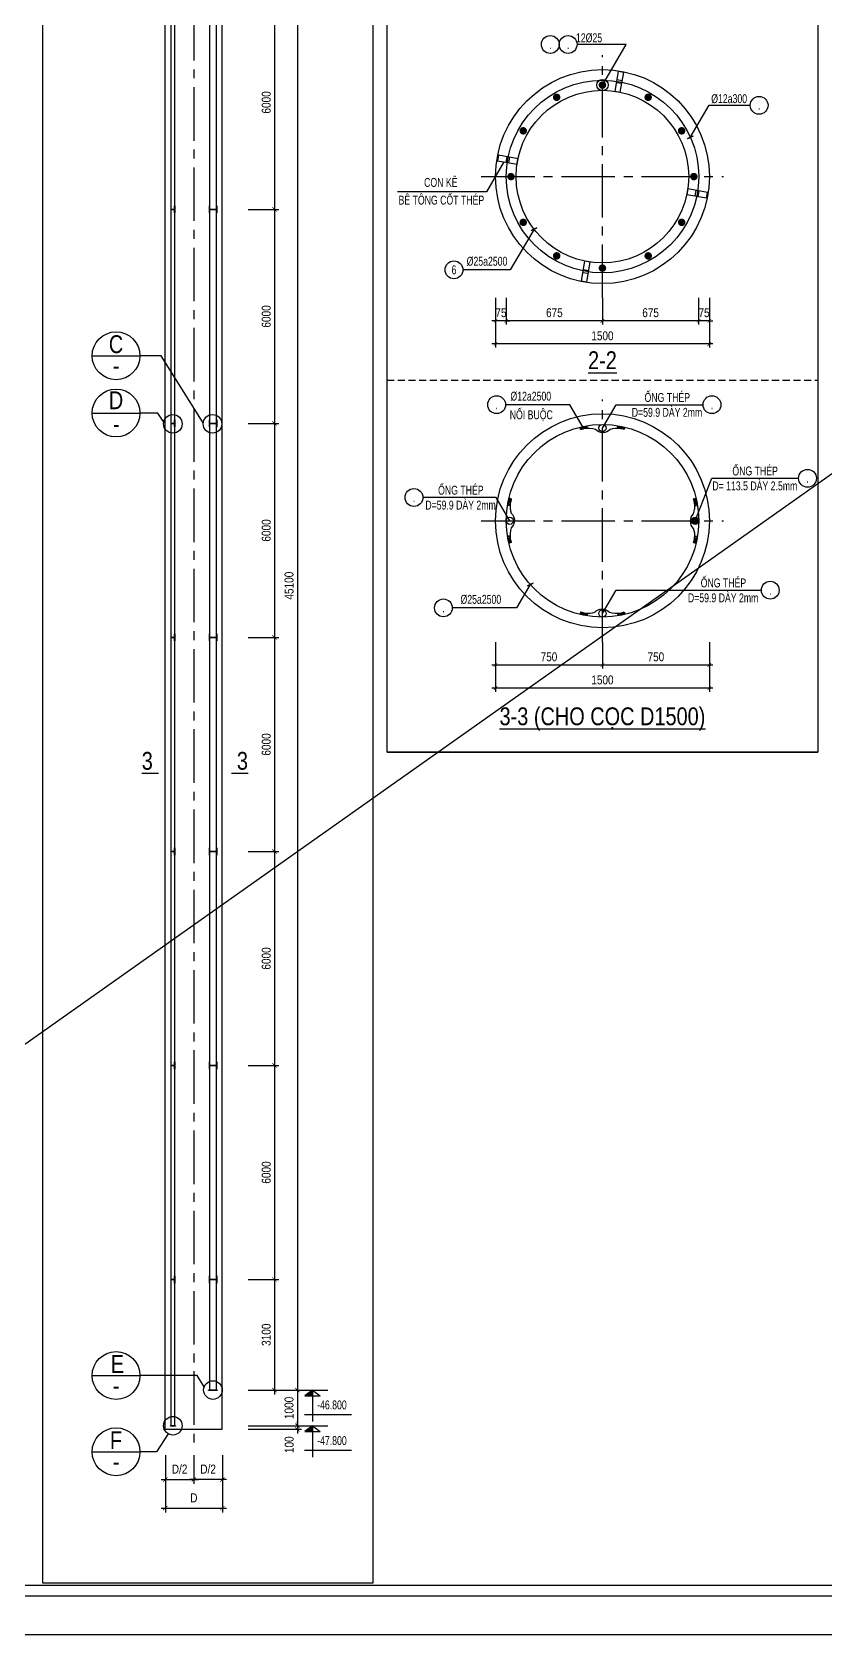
# Model space of a CAD drawing. Extents: x 171424 to 249266, y 74893 to 149166.
# Drawn here: x 222313 to 227875, y 130893 to 142127 of the extents above; entities that cross this region are included whole.
import ezdxf
from ezdxf.enums import TextEntityAlignment as Align

# ---------------------------------------------------------------- set-up
doc = ezdxf.new("R2010")
doc.units = 0
doc.header["$LTSCALE"] = 500
doc.header["$MEASUREMENT"] = 0
doc.header["$PDMODE"] = 3
doc.linetypes.add('CENTER2', pattern=[1.125, 0.75, -0.125, 0.125, -0.125])
doc.linetypes.add('HIDDEN', pattern=[0.375, 0.25, -0.125])
doc.layers.get('0').update_dxf_attribs({"linetype": 'CONTINUOUS'})
doc.layers.get('DEFPOINTS').update_dxf_attribs({"linetype": 'CONTINUOUS'})
for name, color, linetype in [('01.CDC.AXIS', 160, 'CENTER2'), ('02.CDC.DIM', 1, 'CONTINUOUS'), ('03.CDC.BORDER', 3, 'CONTINUOUS'), ('04.CDC.HIDDEN', 8, 'HIDDEN'), ('05.CDC.STEEL', 4, 'CONTINUOUS'), ('06.CDC.TEXT', 2, 'CONTINUOUS'), ('10.CDC.HATCH', 9, 'CONTINUOUS'), ('11.CDC.NOTE', 8, 'CONTINUOUS'), ('CDC-KHUNGTEN', 7, 'CONTINUOUS'), ('CDC.10.HATCH', 9, 'CONTINUOUS')]:
    doc.layers.add(name, color=color, linetype=linetype)
doc.layers.add('KCS_Plotter', color=11, linetype='CONTINUOUS', plot=False)
doc.styles.add('ARIAL', font='arial.ttf', dxfattribs={"width": 0.8})
doc.dimstyles.new('DIM100-25', dxfattribs={"dimtxt": 63, "dimasz": 30, "dimexe": 30, "dimexo": 0, "dimgap": 25, "dimtad": 1, "dimdec": 0, "dimlfac": 4, "dimzin": 0, "dimdsep": 46, "dimtxsty": 'ARIAL', "dimblk": 'ARCHTICK', "dimblk1": 'ARCHTICK', "dimblk2": 'D', "dimcen": 0, "dimdle": 30, "dimclrd": 1, "dimclre": 1, "dimclrt": 2, "dimadec": 0, "dimazin": 0, "dimtfac": 1, "dimtdec": 0, "dimtix": 1, "dimtofl": 0, "dimtmove": 2, "dimatfit": 3, "dimldrblk": 'ARCHTICK', "dimfxl": 1, "dimtolj": 1, "dimtzin": 0, "dimarcsym": 0})
doc.dimstyles.new('DIM100-50', dxfattribs={"dimtxt": 63, "dimasz": 30, "dimexe": 30, "dimexo": 0, "dimgap": 40, "dimtad": 1, "dimdec": 0, "dimlfac": 2, "dimzin": 0, "dimdsep": 46, "dimtxsty": 'ARIAL', "dimblk": 'ARCHTICK', "dimcen": 0, "dimdle": 30, "dimclrd": 1, "dimclre": 1, "dimclrt": 2, "dimadec": 0, "dimazin": 0, "dimtfac": 1, "dimtdec": 0, "dimtix": 1, "dimtofl": 0, "dimtmove": 2, "dimatfit": 3, "dimldrblk": 'ARCHTICK', "dimfxl": 1, "dimtolj": 1, "dimtzin": 0, "dimarcsym": 0})
doc.dimstyles.new('DIM25', dxfattribs={"dimscale": 25, "dimtxt": 2.5, "dimasz": 1, "dimexe": 1, "dimexo": 0, "dimgap": 1, "dimtad": 1, "dimdec": 0, "dimdsep": 46, "dimtxsty": 'ARIAL', "dimblk": 'ARCHTICK', "dimcen": 1, "dimdle": 1, "dimclrd": 1, "dimclre": 1, "dimclrt": 2, "dimadec": 0, "dimazin": 0, "dimtfac": 1, "dimtdec": 0, "dimtix": 1, "dimtmove": 2, "dimatfit": 3, "dimldrblk": 'ARCHTICK', "dimfxl": 1, "dimtolj": 1, "dimtzin": 0, "dimarcsym": 0})

# ---------------------------------------------------------------- blocks, each defined once
blk = doc.blocks.new('_ArchTick')
at = {"color": 0, "linetype": 'ByBlock', "const_width": 0.15}
blk.add_lwpolyline([(-0.5, -0.5), (0.5, 0.5)], dxfattribs=at)
blk = doc.blocks.new('*D147')
at = {"layer": '02.CDC.DIM', "color": 1, "lineweight": -2, "transparency": 16777216}
for p, q in [((225564, 140264), (225564, 139916)), ((227064, 140264), (227064, 139916)), ((227089, 139941), (225539, 139941))]:
    blk.add_line(p, q, dxfattribs=at)
at = {"layer": 'DEFPOINTS', "color": 0, "transparency": 16777216}
for p in [(225564, 140264), (227064, 140264), (225564, 139941)]:
    blk.add_point(p, dxfattribs=at)
at = {"layer": '02.CDC.DIM', "color": 1, "lineweight": -2, "transparency": 16777216, "xscale": 25, "yscale": 25, "zscale": 25, "rotation": 180}
blk.add_blockref('_ArchTick', (225564, 139941), dxfattribs=at)
at = {"layer": '02.CDC.DIM', "color": 1, "lineweight": -2, "transparency": 16777216, "xscale": 25, "yscale": 25, "zscale": 25}
blk.add_blockref('_ArchTick', (227064, 139941), dxfattribs=at)
at = {"layer": '02.CDC.DIM', "color": 2, "transparency": 16777216, "insert": (226314, 139998), "char_height": 62.5, "attachment_point": 5, "style": 'ARIAL'}
blk.add_mtext('\\A1;1500', dxfattribs=at)
blk = doc.blocks.new('*D148')
at = {"layer": '02.CDC.DIM', "color": 1, "lineweight": -2, "transparency": 16777216}
for p, q in [((226314, 140264), (226314, 140078)), ((226989, 140264), (226989, 140078)), ((227014, 140103), (226289, 140103))]:
    blk.add_line(p, q, dxfattribs=at)
at = {"layer": 'DEFPOINTS', "color": 0, "transparency": 16777216}
for p in [(226314, 140264), (226989, 140264), (226314, 140103)]:
    blk.add_point(p, dxfattribs=at)
at = {"layer": '02.CDC.DIM', "color": 1, "lineweight": -2, "transparency": 16777216, "xscale": 25, "yscale": 25, "zscale": 25, "rotation": 180}
blk.add_blockref('_ArchTick', (226314, 140103), dxfattribs=at)
at = {"layer": '02.CDC.DIM', "color": 1, "lineweight": -2, "transparency": 16777216, "xscale": 25, "yscale": 25, "zscale": 25}
blk.add_blockref('_ArchTick', (226989, 140103), dxfattribs=at)
at = {"layer": '02.CDC.DIM', "color": 2, "transparency": 16777216, "insert": (226652, 140160), "char_height": 62.5, "attachment_point": 5, "style": 'ARIAL'}
blk.add_mtext('\\A1;675', dxfattribs=at)
blk = doc.blocks.new('*D149')
at = {"layer": '02.CDC.DIM', "color": 1, "lineweight": -2, "transparency": 16777216}
for p, q in [((225564, 140264), (225564, 140078)), ((225639, 140264), (225639, 140078)), ((225564, 140103), (225539, 140103)), ((225639, 140103), (225564, 140103)), ((225639, 140103), (225664, 140103))]:
    blk.add_line(p, q, dxfattribs=at)
at = {"layer": 'DEFPOINTS', "color": 0, "transparency": 16777216}
for p in [(225564, 140264), (225639, 140264), (225564, 140103)]:
    blk.add_point(p, dxfattribs=at)
at = {"layer": '02.CDC.DIM', "color": 1, "lineweight": -2, "transparency": 16777216, "xscale": 25, "yscale": 25, "zscale": 25}
blk.add_blockref('_ArchTick', (225564, 140103), dxfattribs=at)
at = {"layer": '02.CDC.DIM', "color": 1, "lineweight": -2, "transparency": 16777216, "xscale": 25, "yscale": 25, "zscale": 25, "rotation": 180}
blk.add_blockref('_ArchTick', (225639, 140103), dxfattribs=at)
at = {"layer": '02.CDC.DIM', "color": 2, "transparency": 16777216, "insert": (225602, 140160), "char_height": 62.5, "attachment_point": 5, "style": 'ARIAL'}
blk.add_mtext('\\A1;75', dxfattribs=at)
blk = doc.blocks.new('*D150')
at = {"layer": '02.CDC.DIM', "color": 1, "lineweight": -2, "transparency": 16777216}
for p, q in [((225639, 140264), (225639, 140078)), ((226314, 140248), (226314, 140078)), ((226339, 140103), (225614, 140103))]:
    blk.add_line(p, q, dxfattribs=at)
at = {"layer": 'DEFPOINTS', "color": 0, "transparency": 16777216}
for p in [(225639, 140264), (226314, 140248), (225639, 140103)]:
    blk.add_point(p, dxfattribs=at)
at = {"layer": '02.CDC.DIM', "color": 1, "lineweight": -2, "transparency": 16777216, "xscale": 25, "yscale": 25, "zscale": 25, "rotation": 180}
blk.add_blockref('_ArchTick', (225639, 140103), dxfattribs=at)
at = {"layer": '02.CDC.DIM', "color": 1, "lineweight": -2, "transparency": 16777216, "xscale": 25, "yscale": 25, "zscale": 25}
blk.add_blockref('_ArchTick', (226314, 140103), dxfattribs=at)
at = {"layer": '02.CDC.DIM', "color": 2, "transparency": 16777216, "insert": (225977, 140160), "char_height": 62.5, "attachment_point": 5, "style": 'ARIAL'}
blk.add_mtext('\\A1;675', dxfattribs=at)
blk = doc.blocks.new('*D151')
at = {"layer": '02.CDC.DIM', "color": 1, "lineweight": -2, "transparency": 16777216}
for p, q in [((226989, 140264), (226989, 140078)), ((227064, 140264), (227064, 140078)), ((226989, 140103), (226964, 140103)), ((227064, 140103), (226989, 140103)), ((227064, 140103), (227089, 140103))]:
    blk.add_line(p, q, dxfattribs=at)
at = {"layer": 'DEFPOINTS', "color": 0, "transparency": 16777216}
for p in [(226989, 140264), (227064, 140264), (226989, 140103)]:
    blk.add_point(p, dxfattribs=at)
at = {"layer": '02.CDC.DIM', "color": 1, "lineweight": -2, "transparency": 16777216, "xscale": 25, "yscale": 25, "zscale": 25}
blk.add_blockref('_ArchTick', (226989, 140103), dxfattribs=at)
at = {"layer": '02.CDC.DIM', "color": 1, "lineweight": -2, "transparency": 16777216, "xscale": 25, "yscale": 25, "zscale": 25, "rotation": 180}
blk.add_blockref('_ArchTick', (227064, 140103), dxfattribs=at)
at = {"layer": '02.CDC.DIM', "color": 2, "transparency": 16777216, "insert": (227027, 140160), "char_height": 62.5, "attachment_point": 5, "style": 'ARIAL'}
blk.add_mtext('\\A1;75', dxfattribs=at)
blk = doc.blocks.new('*D152')
at = {"layer": '02.CDC.DIM', "color": 1, "lineweight": -2, "transparency": 16777216}
for p, q in [((225564, 137852), (225564, 137504)), ((227064, 137852), (227064, 137504)), ((227089, 137529), (225539, 137529))]:
    blk.add_line(p, q, dxfattribs=at)
at = {"layer": 'DEFPOINTS', "color": 0, "transparency": 16777216}
for p in [(225564, 137852), (227064, 137852), (225564, 137529)]:
    blk.add_point(p, dxfattribs=at)
at = {"layer": '02.CDC.DIM', "color": 1, "lineweight": -2, "transparency": 16777216, "xscale": 25, "yscale": 25, "zscale": 25, "rotation": 180}
blk.add_blockref('_ArchTick', (225564, 137529), dxfattribs=at)
at = {"layer": '02.CDC.DIM', "color": 1, "lineweight": -2, "transparency": 16777216, "xscale": 25, "yscale": 25, "zscale": 25}
blk.add_blockref('_ArchTick', (227064, 137529), dxfattribs=at)
at = {"layer": '02.CDC.DIM', "color": 2, "transparency": 16777216, "insert": (226314, 137586), "char_height": 62.5, "attachment_point": 5, "style": 'ARIAL'}
blk.add_mtext('\\A1;1500', dxfattribs=at)
blk = doc.blocks.new('*D153')
at = {"layer": '02.CDC.DIM', "color": 1, "lineweight": -2, "transparency": 16777216}
for p, q in [((226314, 137852), (226314, 137666)), ((227064, 137852), (227064, 137666)), ((227089, 137691), (226289, 137691))]:
    blk.add_line(p, q, dxfattribs=at)
at = {"layer": 'DEFPOINTS', "color": 0, "transparency": 16777216}
for p in [(226314, 137852), (227064, 137852), (226314, 137691)]:
    blk.add_point(p, dxfattribs=at)
at = {"layer": '02.CDC.DIM', "color": 1, "lineweight": -2, "transparency": 16777216, "xscale": 25, "yscale": 25, "zscale": 25, "rotation": 180}
blk.add_blockref('_ArchTick', (226314, 137691), dxfattribs=at)
at = {"layer": '02.CDC.DIM', "color": 1, "lineweight": -2, "transparency": 16777216, "xscale": 25, "yscale": 25, "zscale": 25}
blk.add_blockref('_ArchTick', (227064, 137691), dxfattribs=at)
at = {"layer": '02.CDC.DIM', "color": 2, "transparency": 16777216, "insert": (226689, 137748), "char_height": 62.5, "attachment_point": 5, "style": 'ARIAL'}
blk.add_mtext('\\A1;750', dxfattribs=at)
blk = doc.blocks.new('*D154')
at = {"layer": '02.CDC.DIM', "color": 1, "lineweight": -2, "transparency": 16777216}
for p, q in [((225564, 137852), (225564, 137666)), ((226314, 137836), (226314, 137666)), ((226339, 137691), (225539, 137691))]:
    blk.add_line(p, q, dxfattribs=at)
at = {"layer": 'DEFPOINTS', "color": 0, "transparency": 16777216}
for p in [(225564, 137852), (226314, 137836), (225564, 137691)]:
    blk.add_point(p, dxfattribs=at)
at = {"layer": '02.CDC.DIM', "color": 1, "lineweight": -2, "transparency": 16777216, "xscale": 25, "yscale": 25, "zscale": 25, "rotation": 180}
blk.add_blockref('_ArchTick', (225564, 137691), dxfattribs=at)
at = {"layer": '02.CDC.DIM', "color": 1, "lineweight": -2, "transparency": 16777216, "xscale": 25, "yscale": 25, "zscale": 25}
blk.add_blockref('_ArchTick', (226314, 137691), dxfattribs=at)
at = {"layer": '02.CDC.DIM', "color": 2, "transparency": 16777216, "insert": (225939, 137748), "char_height": 62.5, "attachment_point": 5, "style": 'ARIAL'}
blk.add_mtext('\\A1;750', dxfattribs=at)
blk = doc.blocks.new('*D166')
at = {"layer": '02.CDC.DIM', "color": 1, "lineweight": -2, "transparency": 16777216}
for p, q in [((223248, 131991), (223248, 131752)), ((223648, 131991), (223648, 131752)), ((223218, 131782), (223678, 131782))]:
    blk.add_line(p, q, dxfattribs=at)
at = {"layer": 'DEFPOINTS', "color": 0, "transparency": 16777216}
for p in [(223248, 131991), (223648, 131991), (223648, 131782)]:
    blk.add_point(p, dxfattribs=at)
at = {"layer": '02.CDC.DIM', "color": 1, "lineweight": -2, "transparency": 16777216, "xscale": 30, "yscale": 30, "zscale": 30, "rotation": 180}
blk.add_blockref('_ArchTick', (223248, 131782), dxfattribs=at)
at = {"layer": '02.CDC.DIM', "color": 1, "lineweight": -2, "transparency": 16777216, "xscale": 30, "yscale": 30, "zscale": 30}
blk.add_blockref('_ArchTick', (223648, 131782), dxfattribs=at)
at = {"layer": '02.CDC.DIM', "color": 2, "transparency": 16777216, "insert": (223448, 131854), "char_height": 63, "attachment_point": 5, "style": 'ARIAL'}
blk.add_mtext('\\A1;D', dxfattribs=at)
blk = doc.blocks.new('*D167')
at = {"layer": '02.CDC.DIM', "color": 1, "lineweight": -2, "transparency": 16777216}
for p, q in [((223248, 132154), (223248, 131952)), ((223448, 132154), (223448, 131952)), ((223218, 131982), (223478, 131982))]:
    blk.add_line(p, q, dxfattribs=at)
at = {"layer": 'DEFPOINTS', "color": 0, "transparency": 16777216}
for p in [(223248, 132154), (223448, 132154), (223448, 131982)]:
    blk.add_point(p, dxfattribs=at)
at = {"layer": '02.CDC.DIM', "color": 1, "lineweight": -2, "transparency": 16777216, "xscale": 30, "yscale": 30, "zscale": 30, "rotation": 180}
blk.add_blockref('_ArchTick', (223248, 131982), dxfattribs=at)
at = {"layer": '02.CDC.DIM', "color": 1, "lineweight": -2, "transparency": 16777216, "xscale": 30, "yscale": 30, "zscale": 30}
blk.add_blockref('_ArchTick', (223448, 131982), dxfattribs=at)
at = {"layer": '02.CDC.DIM', "color": 2, "transparency": 16777216, "insert": (223348, 132055), "char_height": 63, "attachment_point": 5, "style": 'ARIAL'}
blk.add_mtext('\\A1;D/2', dxfattribs=at)
blk = doc.blocks.new('*D168')
at = {"layer": '02.CDC.DIM', "color": 1, "lineweight": -2, "transparency": 16777216}
for p, q in [((223448, 132154), (223448, 131952)), ((223648, 132154), (223648, 131952)), ((223678, 131982), (223418, 131982))]:
    blk.add_line(p, q, dxfattribs=at)
at = {"layer": 'DEFPOINTS', "color": 0, "transparency": 16777216}
for p in [(223448, 132154), (223648, 132154), (223448, 131982)]:
    blk.add_point(p, dxfattribs=at)
at = {"layer": '02.CDC.DIM', "color": 1, "lineweight": -2, "transparency": 16777216, "xscale": 30, "yscale": 30, "zscale": 30, "rotation": 180}
blk.add_blockref('_ArchTick', (223448, 131982), dxfattribs=at)
at = {"layer": '02.CDC.DIM', "color": 1, "lineweight": -2, "transparency": 16777216, "xscale": 30, "yscale": 30, "zscale": 30}
blk.add_blockref('_ArchTick', (223648, 131982), dxfattribs=at)
at = {"layer": '02.CDC.DIM', "color": 2, "transparency": 16777216, "insert": (223548, 132055), "char_height": 63, "attachment_point": 5, "style": 'ARIAL'}
blk.add_mtext('\\A1;D/2', dxfattribs=at)
blk = doc.blocks.new('*D170')
at = {"layer": '02.CDC.DIM', "color": 1, "lineweight": -2, "transparency": 16777216}
for p, q in [((223829, 142384), (224043, 142384)), ((224013, 142414), (224013, 140854)), ((223829, 140884), (224043, 140884))]:
    blk.add_line(p, q, dxfattribs=at)
at = {"layer": 'DEFPOINTS', "color": 0, "transparency": 16777216}
for p in [(223829, 142384), (223829, 140884), (224013, 140884)]:
    blk.add_point(p, dxfattribs=at)
at = {"layer": '02.CDC.DIM', "color": 1, "lineweight": -2, "transparency": 16777216, "xscale": 30, "yscale": 30, "zscale": 30}
for p, rotation in [((224013, 142384), 90), ((224013, 140884), 270)]:
    blk.add_blockref('_ArchTick', p, dxfattribs=dict(at, rotation=rotation))
at = {"layer": '02.CDC.DIM', "color": 2, "transparency": 16777216, "insert": (223956, 141634), "char_height": 63, "attachment_point": 5, "rotation": 90, "style": 'ARIAL'}
blk.add_mtext('\\A1;6000', dxfattribs=at)
blk = doc.blocks.new('D')
at = {"layer": '02.CDC.DIM'}
for p, q in [((-50, -50), (50, 50)), ((-86.75, 0), (86.75, 0))]:
    blk.add_line(p, q, dxfattribs=at)
blk = doc.blocks.new('*D171')
at = {"layer": '02.CDC.DIM', "color": 1, "lineweight": -2, "transparency": 16777216}
for p, q in [((223829, 140884), (224043, 140884)), ((224013, 140914), (224013, 139354)), ((223829, 139384), (224043, 139384))]:
    blk.add_line(p, q, dxfattribs=at)
at = {"layer": 'DEFPOINTS', "color": 0, "transparency": 16777216}
for p in [(223829, 140884), (223829, 139384), (224013, 139384)]:
    blk.add_point(p, dxfattribs=at)
at = {"layer": '02.CDC.DIM', "color": 1, "lineweight": -2, "transparency": 16777216, "xscale": 30, "yscale": 30, "zscale": 30}
for p, rotation in [((224013, 140884), 90), ((224013, 139384), 270)]:
    blk.add_blockref('_ArchTick', p, dxfattribs=dict(at, rotation=rotation))
at = {"layer": '02.CDC.DIM', "color": 2, "transparency": 16777216, "insert": (223956, 140134), "char_height": 63, "attachment_point": 5, "rotation": 90, "style": 'ARIAL'}
blk.add_mtext('\\A1;6000', dxfattribs=at)
blk = doc.blocks.new('*D172')
at = {"layer": '02.CDC.DIM', "color": 1, "lineweight": -2, "transparency": 16777216}
for p, q in [((223829, 139384), (224043, 139384)), ((224013, 139414), (224013, 137854)), ((223829, 137884), (224043, 137884))]:
    blk.add_line(p, q, dxfattribs=at)
at = {"layer": 'DEFPOINTS', "color": 0, "transparency": 16777216}
for p in [(223829, 139384), (223829, 137884), (224013, 137884)]:
    blk.add_point(p, dxfattribs=at)
at = {"layer": '02.CDC.DIM', "color": 1, "lineweight": -2, "transparency": 16777216, "xscale": 30, "yscale": 30, "zscale": 30}
for p, rotation in [((224013, 139384), 90), ((224013, 137884), 270)]:
    blk.add_blockref('_ArchTick', p, dxfattribs=dict(at, rotation=rotation))
at = {"layer": '02.CDC.DIM', "color": 2, "transparency": 16777216, "insert": (223956, 138634), "char_height": 63, "attachment_point": 5, "rotation": 90, "style": 'ARIAL'}
blk.add_mtext('\\A1;6000', dxfattribs=at)
blk = doc.blocks.new('*D173')
at = {"layer": '02.CDC.DIM', "color": 1, "lineweight": -2, "transparency": 16777216}
for p, q in [((223829, 137884), (224043, 137884)), ((224013, 137914), (224013, 136354)), ((223829, 136384), (224043, 136384))]:
    blk.add_line(p, q, dxfattribs=at)
at = {"layer": 'DEFPOINTS', "color": 0, "transparency": 16777216}
for p in [(223829, 137884), (223829, 136384), (224013, 136384)]:
    blk.add_point(p, dxfattribs=at)
at = {"layer": '02.CDC.DIM', "color": 1, "lineweight": -2, "transparency": 16777216, "xscale": 30, "yscale": 30, "zscale": 30}
for p, rotation in [((224013, 137884), 90), ((224013, 136384), 270)]:
    blk.add_blockref('_ArchTick', p, dxfattribs=dict(at, rotation=rotation))
at = {"layer": '02.CDC.DIM', "color": 2, "transparency": 16777216, "insert": (223956, 137134), "char_height": 63, "attachment_point": 5, "rotation": 90, "style": 'ARIAL'}
blk.add_mtext('\\A1;6000', dxfattribs=at)
blk = doc.blocks.new('*D174')
at = {"layer": '02.CDC.DIM', "color": 1, "lineweight": -2, "transparency": 16777216}
for p, q in [((224013, 136414), (224013, 134854)), ((223829, 136384), (224043, 136384)), ((223829, 134884), (224043, 134884))]:
    blk.add_line(p, q, dxfattribs=at)
at = {"layer": 'DEFPOINTS', "color": 0, "transparency": 16777216}
for p in [(223829, 136384), (223829, 134884), (224013, 134884)]:
    blk.add_point(p, dxfattribs=at)
at = {"layer": '02.CDC.DIM', "color": 1, "lineweight": -2, "transparency": 16777216, "xscale": 30, "yscale": 30, "zscale": 30}
for p, rotation in [((224013, 136384), 90), ((224013, 134884), 270)]:
    blk.add_blockref('_ArchTick', p, dxfattribs=dict(at, rotation=rotation))
at = {"layer": '02.CDC.DIM', "color": 2, "transparency": 16777216, "insert": (223956, 135634), "char_height": 63, "attachment_point": 5, "rotation": 90, "style": 'ARIAL'}
blk.add_mtext('\\A1;6000', dxfattribs=at)
blk = doc.blocks.new('*D175')
at = {"layer": '02.CDC.DIM', "color": 1, "lineweight": -2, "transparency": 16777216}
for p, q in [((223829, 134884), (224043, 134884)), ((224013, 134914), (224013, 133354)), ((223829, 133384), (224043, 133384))]:
    blk.add_line(p, q, dxfattribs=at)
at = {"layer": 'DEFPOINTS', "color": 0, "transparency": 16777216}
for p in [(223829, 134884), (223829, 133384), (224013, 133384)]:
    blk.add_point(p, dxfattribs=at)
at = {"layer": '02.CDC.DIM', "color": 1, "lineweight": -2, "transparency": 16777216, "xscale": 30, "yscale": 30, "zscale": 30}
for p, rotation in [((224013, 134884), 90), ((224013, 133384), 270)]:
    blk.add_blockref('_ArchTick', p, dxfattribs=dict(at, rotation=rotation))
at = {"layer": '02.CDC.DIM', "color": 2, "transparency": 16777216, "insert": (223956, 134134), "char_height": 63, "attachment_point": 5, "rotation": 90, "style": 'ARIAL'}
blk.add_mtext('\\A1;6000', dxfattribs=at)
blk = doc.blocks.new('*D176')
at = {"layer": '02.CDC.DIM', "color": 1, "lineweight": -2, "transparency": 16777216}
for p, q in [((223829, 133384), (224043, 133384)), ((224013, 133414), (224013, 132579)), ((223829, 132609), (224043, 132609))]:
    blk.add_line(p, q, dxfattribs=at)
at = {"layer": 'DEFPOINTS', "color": 0, "transparency": 16777216}
for p in [(223829, 133384), (223829, 132609), (224013, 132609)]:
    blk.add_point(p, dxfattribs=at)
at = {"layer": '02.CDC.DIM', "color": 1, "lineweight": -2, "transparency": 16777216, "xscale": 30, "yscale": 30, "zscale": 30}
for p, rotation in [((224013, 133384), 90), ((224013, 132609), 270)]:
    blk.add_blockref('_ArchTick', p, dxfattribs=dict(at, rotation=rotation))
at = {"layer": '02.CDC.DIM', "color": 2, "transparency": 16777216, "insert": (223956, 132997), "char_height": 63, "attachment_point": 5, "rotation": 90, "style": 'ARIAL'}
blk.add_mtext('\\A1;3100', dxfattribs=at)
blk = doc.blocks.new('*D177')
at = {"layer": '02.CDC.DIM', "color": 1, "lineweight": -2, "transparency": 16777216}
for p, q in [((223829, 132609), (224204, 132609)), ((224174, 132639), (224174, 132329)), ((223829, 132359), (224204, 132359))]:
    blk.add_line(p, q, dxfattribs=at)
at = {"layer": 'DEFPOINTS', "color": 0, "transparency": 16777216}
for p in [(223829, 132609), (223829, 132359), (224174, 132359)]:
    blk.add_point(p, dxfattribs=at)
at = {"layer": '02.CDC.DIM', "color": 1, "lineweight": -2, "transparency": 16777216, "xscale": 30, "yscale": 30, "zscale": 30}
for p, rotation in [((224174, 132609), 90), ((224174, 132359), 270)]:
    blk.add_blockref('_ArchTick', p, dxfattribs=dict(at, rotation=rotation))
at = {"layer": '02.CDC.DIM', "color": 2, "transparency": 16777216, "insert": (224116, 132484), "char_height": 63, "attachment_point": 5, "rotation": 90, "style": 'ARIAL'}
blk.add_mtext('\\A1;1000', dxfattribs=at)
blk = doc.blocks.new('*D178')
at = {"layer": '02.CDC.DIM', "color": 1, "lineweight": -2, "transparency": 16777216}
for p, q in [((223829, 132359), (224204, 132359)), ((224174, 132359), (224174, 132389)), ((223829, 132334), (224204, 132334)), ((224174, 132334), (224174, 132304))]:
    blk.add_line(p, q, dxfattribs=at)
at = {"layer": 'DEFPOINTS', "color": 0, "transparency": 16777216}
for p in [(223829, 132359), (223829, 132334), (224174, 132334)]:
    blk.add_point(p, dxfattribs=at)
at = {"layer": '02.CDC.DIM', "color": 1, "lineweight": -2, "transparency": 16777216, "xscale": 30, "yscale": 30, "zscale": 30}
for p, rotation in [((224174, 132359), 270), ((224174, 132334), 90)]:
    blk.add_blockref('_ArchTick', p, dxfattribs=dict(at, rotation=rotation))
at = {"layer": '02.CDC.DIM', "color": 2, "transparency": 16777216, "insert": (224117, 132226), "char_height": 63, "attachment_point": 5, "rotation": 90, "style": 'ARIAL'}
blk.add_mtext('\\A1;100', dxfattribs=at)
blk = doc.blocks.new('*D179')
at = {"layer": '02.CDC.DIM', "color": 1, "lineweight": -2, "transparency": 16777216}
for p, q in [((224174, 143914), (224174, 132579)), ((223829, 143884), (224204, 143884)), ((223829, 132609), (224204, 132609))]:
    blk.add_line(p, q, dxfattribs=at)
at = {"layer": 'DEFPOINTS', "color": 0, "transparency": 16777216}
for p in [(223829, 143884), (223829, 132609), (224174, 132609)]:
    blk.add_point(p, dxfattribs=at)
at = {"layer": '02.CDC.DIM', "color": 1, "lineweight": -2, "transparency": 16777216, "xscale": 30, "yscale": 30, "zscale": 30}
for p, rotation in [((224174, 143884), 90), ((224174, 132609), 270)]:
    blk.add_blockref('_ArchTick', p, dxfattribs=dict(at, rotation=rotation))
at = {"layer": '02.CDC.DIM', "color": 2, "transparency": 16777216, "insert": (224116, 138247), "char_height": 63, "attachment_point": 5, "rotation": 90, "style": 'ARIAL'}
blk.add_mtext('\\A1;45100', dxfattribs=at)
blk = doc.blocks.new('KHUNG A1')
at = {"layer": 'CDC-KHUNGTEN'}
blk.add_lwpolyline([(10366.22, 712.17), (10366.22, 1278.17), (9655.22, 1278.17), (9655.22, 712.17)], close=True, dxfattribs=at)
at = {"layer": 'CDC.10.HATCH', "color": 8}
blk.add_lwpolyline([(9652.22, 709.17), (10447.22, 709.17), (10447.22, 1281.17), (9652.22, 1281.17)], close=True, dxfattribs=at)
at = {"layer": 'DEFPOINTS', "color": 1}
blk.add_lwpolyline([(9617.22, 698.17), (9617.22, 1292.17), (10458.22, 1292.17), (10458.22, 698.17), (9617.22, 698.17)], close=True, dxfattribs=at)

msp = doc.modelspace()

# ---------------------------------------------------------------- hatches: boundary and pattern name
at = {"layer": '10.CDC.HATCH'}
h = msp.add_hatch(dxfattribs=at)
h.set_pattern_fill('ANSI31', color=256, scale=20, style=0)
h.set_pattern_definition([(45, (89310.3336, 6023.244), (-1.767766953, 1.767766953), [])])
h.paths.add_polyline_path([(226974.18, 138719.16, 0.57949687), (226944.07, 138701.91), (226964.07, 138701.91)])
h.paths.add_polyline_path([(226974.18, 138719.16), (226964.07, 138701.91), (226984.07, 138701.91, 0.26622599)])
h.paths.add_polyline_path([(226984.07, 138701.91), (226944.07, 138701.91, 1)])

# ---------------------------------------------------------------- linework, layer by layer
at = {"layer": '01.CDC.AXIS'}
for p, q in [((223447.63, 143990.67), (223447.63, 132219.24)), ((226314.07, 140264.27), (226314.07, 141964.27)), ((225464.07, 141114.27), (227164.07, 141114.27)), ((226314.07, 137851.91), (226314.07, 139551.91)), ((225464.07, 138701.91), (227164.07, 138701.91))]:
    msp.add_line(p, q, dxfattribs=at)
at = {"layer": '03.CDC.BORDER'}
for p, q in [((226453.4, 141785.33), (226414.01, 141792.28)), ((226449.92, 141765.64), (226410.53, 141772.58)), ((225643.01, 141253.6), (225636.06, 141214.21)), ((225662.7, 141250.13), (225655.76, 141210.74)), ((226965.43, 140978.41), (226972.38, 141017.81)), ((226985.13, 140974.94), (226992.07, 141014.33)), ((226174.74, 140443.21), (226214.13, 140436.27)), ((226178.21, 140462.91), (226217.6, 140455.96)), ((224803.12, 137081.23), (227825.02, 137081.23)), ((223611.89, 132609.24), (223551.89, 132609.24)), ((223283.37, 132359.24), (223318.37, 132359.24)), ((223318.37, 132359.24), (223283.37, 132359.24))]:
    msp.add_line(p, q, dxfattribs=at)
for points in [[(222387.88, 145355.41), (224703.12, 145355.41), (224703.12, 131255.83), (222387.88, 131255.83)], [(224803.12, 145355.41), (227825.02, 145355.41), (227825.02, 137081.23), (224803.12, 137081.23)], [(223288.37, 142384.24), (223313.37, 142384.24), (223313.37, 140884.24), (223288.37, 140884.24)], [(223606.89, 142384.24), (223556.89, 142384.24), (223556.89, 140884.24), (223606.89, 140884.24)], [(226400.11, 141713.49), (226439.51, 141706.55), (226463.82, 141844.42), (226424.42, 141851.37)], [(225714.84, 141200.32), (225721.79, 141239.71), (225583.92, 141264.02), (225576.97, 141224.63)], [(226913.29, 141028.23), (226906.34, 140988.83), (227044.22, 140964.52), (227051.16, 141003.91)], [(223286.45, 140859.32), (223288.37, 140859.32), (223288.37, 140909.17), (223286.45, 140909.17)], [(223288.37, 140884.24), (223313.37, 140884.24), (223313.37, 139384.24), (223288.37, 139384.24)], [(223315.29, 140859.32), (223313.37, 140859.32), (223313.37, 140909.17), (223315.29, 140909.17)], [(223554.97, 140859.32), (223556.89, 140859.32), (223556.89, 140909.17), (223554.97, 140909.17)], [(223606.89, 140884.24), (223556.89, 140884.24), (223556.89, 139384.24), (223606.89, 139384.24)], [(223608.81, 140859.32), (223606.89, 140859.32), (223606.89, 140909.17), (223608.81, 140909.17)], [(226228.02, 140515.05), (226188.63, 140522), (226164.32, 140384.12), (226203.71, 140377.18)], [(223286.45, 139359.32), (223288.37, 139359.32), (223288.37, 139409.17), (223286.45, 139409.17)], [(223288.37, 139384.24), (223313.37, 139384.24), (223313.37, 137884.24), (223288.37, 137884.24)], [(223315.29, 139359.32), (223313.37, 139359.32), (223313.37, 139409.17), (223315.29, 139409.17)], [(223554.97, 139359.32), (223556.89, 139359.32), (223556.89, 139409.17), (223554.97, 139409.17)], [(223606.89, 139384.24), (223556.89, 139384.24), (223556.89, 137884.24), (223606.89, 137884.24)], [(223608.81, 139359.32), (223606.89, 139359.32), (223606.89, 139409.17), (223608.81, 139409.17)], [(223286.45, 137859.32), (223288.37, 137859.32), (223288.37, 137909.17), (223286.45, 137909.17)], [(223288.37, 137884.24), (223313.37, 137884.24), (223313.37, 136384.24), (223288.37, 136384.24)], [(223315.29, 137859.32), (223313.37, 137859.32), (223313.37, 137909.17), (223315.29, 137909.17)], [(223554.97, 137859.32), (223556.89, 137859.32), (223556.89, 137909.17), (223554.97, 137909.17)], [(223606.89, 137884.24), (223556.89, 137884.24), (223556.89, 136384.24), (223606.89, 136384.24)], [(223608.81, 137859.32), (223606.89, 137859.32), (223606.89, 137909.17), (223608.81, 137909.17)], [(223286.45, 136359.32), (223288.37, 136359.32), (223288.37, 136409.17), (223286.45, 136409.17)], [(223315.29, 136359.32), (223313.37, 136359.32), (223313.37, 136409.17), (223315.29, 136409.17)], [(223554.97, 136359.32), (223556.89, 136359.32), (223556.89, 136409.17), (223554.97, 136409.17)], [(223608.81, 136359.32), (223606.89, 136359.32), (223606.89, 136409.17), (223608.81, 136409.17)], [(223288.37, 136384.24), (223313.37, 136384.24), (223313.37, 134884.24), (223288.37, 134884.24)], [(223606.89, 136384.24), (223556.89, 136384.24), (223556.89, 134884.24), (223606.89, 134884.24)], [(223286.45, 134859.32), (223288.37, 134859.32), (223288.37, 134909.17), (223286.45, 134909.17)], [(223288.37, 134884.24), (223313.37, 134884.24), (223313.37, 133384.24), (223288.37, 133384.24)], [(223315.29, 134859.32), (223313.37, 134859.32), (223313.37, 134909.17), (223315.29, 134909.17)], [(223554.97, 134859.32), (223556.89, 134859.32), (223556.89, 134909.17), (223554.97, 134909.17)], [(223606.89, 134884.24), (223556.89, 134884.24), (223556.89, 133384.24), (223606.89, 133384.24)], [(223608.81, 134859.32), (223606.89, 134859.32), (223606.89, 134909.17), (223608.81, 134909.17)], [(223286.45, 133359.32), (223288.37, 133359.32), (223288.37, 133409.17), (223286.45, 133409.17)], [(223315.29, 133359.32), (223313.37, 133359.32), (223313.37, 133409.17), (223315.29, 133409.17)], [(223554.97, 133359.32), (223556.89, 133359.32), (223556.89, 133409.17), (223554.97, 133409.17)], [(223608.81, 133359.32), (223606.89, 133359.32), (223606.89, 133409.17), (223608.81, 133409.17)], [(223551.89, 132607.32), (223551.89, 132609.24), (223611.89, 132609.24), (223611.89, 132607.32)], [(223283.37, 132357.32), (223283.37, 132359.24), (223318.37, 132359.24), (223318.37, 132357.32)]]:
    msp.add_lwpolyline(points, close=True, dxfattribs=at)
for points in [[(223288.37, 132359.24), (223288.37, 133384.24), (223313.37, 133384.24), (223313.37, 132359.24)], [(223606.89, 132609.24), (223606.89, 133384.24), (223556.89, 133384.24), (223556.89, 132609.24)]]:
    msp.add_lwpolyline(points, dxfattribs=at)
for centre in [(226314.07, 141114.27), (226314.07, 138701.91)]:
    msp.add_circle(centre, 750, dxfattribs=at)
at = {"layer": '04.CDC.HIDDEN', "ltscale": 0.4}
msp.add_line((224803.12, 139687.41), (227825.02, 139687.41), dxfattribs=at)
at = {"layer": '05.CDC.STEEL', "const_width": 26.25}
for points in [[(226327.19, 141755.87, 1), (226300.94, 141755.87, 1)], [(226004.64, 141676.47, 1), (225981.9, 141663.35, 1)], [(226646.23, 141663.35, 1), (226623.5, 141676.47, 1)], [(225764.99, 141446.44, 1), (225751.87, 141423.7, 1)], [(226876.27, 141423.7, 1), (226863.14, 141446.44, 1)], [(225672.47, 141127.4, 1), (225672.47, 141101.15, 1)], [(226955.66, 141101.15, 1), (226955.66, 141127.4, 1)], [(225751.87, 140804.84, 1), (225764.99, 140782.11, 1)], [(226863.14, 140782.11, 1), (226876.27, 140804.84, 1)], [(225981.9, 140565.2, 1), (226004.64, 140552.07, 1)], [(226623.5, 140552.07, 1), (226646.23, 140565.2, 1)], [(226300.94, 140472.68, 1), (226327.19, 140472.68, 1)]]:
    msp.add_lwpolyline(points, format="xyb", close=True, dxfattribs=at)
at = {"layer": '05.CDC.STEEL'}
for points in [[(226467.33, 139341.16, 0.02200988), (226433.48, 139348.58, 0.12344594), (226368.56, 139341.54, -0.4276818), (226265.62, 139341.54, 0.10112984), (226185.72, 139348.35, -0.01258009), (226160.8, 139341.16, 0.02061789)], [(225674.82, 138855.18, 0.02200988), (225667.39, 138821.32, 0.12344594), (225674.44, 138756.4, -0.4276818), (225674.44, 138653.46, 0.10112984), (225667.62, 138573.56, -0.01258009), (225674.82, 138548.64, 0.02061789)], [(226953.32, 138548.64, 0.02200988), (226960.74, 138582.5, 0.12344594), (226953.7, 138647.41, -0.4276818), (226953.7, 138750.36, 0.10112984), (226960.51, 138830.26, -0.01258009), (226953.32, 138855.18, 0.02061789)], [(226160.8, 138062.66, 0.02200988), (226194.66, 138055.23, 0.12344594), (226259.57, 138062.28, -0.4276818), (226362.51, 138062.28, 0.10112984), (226442.42, 138055.46, -0.01258009), (226467.33, 138062.66, 0.02061789)]]:
    msp.add_lwpolyline(points, format="xyb", dxfattribs=at)
for centre, radius in [((226314.07, 141114.27), 675), ((226314.07, 141114.27), 605), ((226314.07, 138701.91), 675), ((226314.07, 139351.91), 25), ((225664.07, 138701.91), 25), ((226964.07, 138701.91), 25), ((226964.07, 138701.91), 20), ((226314.07, 138051.91), 25)]:
    msp.add_circle(centre, radius, dxfattribs=at)
at = {"layer": '10.CDC.HATCH'}
for p, q in [((223247.63, 132334.24), (223247.63, 143584.24)), ((223647.63, 132334.24), (223647.63, 143584.24)), ((223247.63, 132334.24), (223647.63, 132334.24))]:
    msp.add_line(p, q, dxfattribs=at)
at = {"layer": '11.CDC.NOTE'}
for p, q in [((222734.43, 139858.66), (223069.85, 139858.66)), ((222734.43, 139457.29), (223069.85, 139457.29)), ((226160.8, 139341.16), (226156.74, 139356.78)), ((226167.18, 139342.87), (226163.3, 139358.45)), ((226173.3, 139344.6), (226169.65, 139359.99)), ((226179.92, 139346.56), (226176.53, 139361.59)), ((226185.72, 139348.35), (226182.58, 139362.92)), ((226193, 139349.07), (226189.88, 139364.45)), ((226201.36, 139349.56), (226198.25, 139366.08)), ((226208.99, 139349.71), (226205.87, 139367.47)), ((226419.14, 139349.71), (226422.26, 139367.47)), ((226426.77, 139349.56), (226429.88, 139366.08)), ((226435.13, 139349.07), (226438.25, 139364.45)), ((226442.42, 139348.35), (226445.55, 139362.92)), ((226448.21, 139346.56), (226451.6, 139361.59)), ((226454.83, 139344.6), (226458.49, 139359.99)), ((226460.96, 139342.87), (226464.83, 139358.45)), ((226467.33, 139341.16), (226471.4, 139356.78)), ((225674.82, 138855.18), (225659.19, 138859.24)), ((226953.32, 138855.18), (226968.94, 138859.24)), ((225666.26, 138806.98), (225648.5, 138810.1)), ((225666.41, 138814.61), (225649.89, 138817.73)), ((225666.9, 138822.97), (225651.53, 138826.09)), ((225667.62, 138830.26), (225653.05, 138833.39)), ((225669.42, 138836.05), (225654.39, 138839.44)), ((225671.38, 138842.67), (225655.98, 138846.33)), ((225673.1, 138848.8), (225657.52, 138852.67)), ((226955.03, 138848.8), (226970.61, 138852.67)), ((226956.76, 138842.67), (226972.15, 138846.33)), ((226958.72, 138836.05), (226973.75, 138839.44)), ((226960.51, 138830.26), (226975.08, 138833.39)), ((226961.23, 138822.97), (226976.61, 138826.09)), ((226961.72, 138814.61), (226978.24, 138817.73)), ((226961.87, 138806.98), (226979.63, 138810.1)), ((225666.26, 138596.83), (225648.5, 138593.71)), ((225666.41, 138589.2), (225649.89, 138586.09)), ((225666.9, 138580.84), (225651.53, 138577.73)), ((225667.62, 138573.56), (225653.05, 138570.42)), ((225669.42, 138567.76), (225654.39, 138564.37)), ((225671.38, 138561.14), (225655.98, 138557.49)), ((225673.1, 138555.02), (225657.52, 138551.14)), ((225674.82, 138548.64), (225659.19, 138544.58)), ((226953.32, 138548.64), (226968.94, 138544.58)), ((226955.03, 138555.02), (226970.61, 138551.14)), ((226956.76, 138561.14), (226972.15, 138557.49)), ((226958.72, 138567.76), (226973.75, 138564.37)), ((226960.51, 138573.56), (226975.08, 138570.42)), ((226961.23, 138580.84), (226976.61, 138577.73)), ((226961.72, 138589.2), (226978.24, 138586.09)), ((226961.87, 138596.83), (226979.63, 138593.71)), ((226160.8, 138062.66), (226156.74, 138047.03)), ((226167.18, 138060.95), (226163.3, 138045.36)), ((226173.3, 138059.22), (226169.65, 138043.82)), ((226179.92, 138057.26), (226176.53, 138042.23)), ((226185.72, 138055.46), (226182.58, 138040.89)), ((226193, 138054.74), (226189.88, 138039.37)), ((226201.36, 138054.25), (226198.25, 138037.73)), ((226208.99, 138054.11), (226205.87, 138036.34)), ((226419.14, 138054.11), (226422.26, 138036.34)), ((226426.77, 138054.25), (226429.88, 138037.73)), ((226435.13, 138054.74), (226438.25, 138039.37)), ((226442.42, 138055.46), (226445.55, 138040.89)), ((226448.21, 138057.26), (226451.6, 138042.23)), ((226454.83, 138059.22), (226458.49, 138043.82)), ((226460.96, 138060.95), (226464.83, 138045.36)), ((226467.33, 138062.66), (226471.4, 138047.03)), ((222734.43, 132710.98), (223069.85, 132710.98)), ((224173.64, 132609.24), (224388.17, 132609.24)), ((224280.9, 132609.24), (224226.9, 132567.86)), ((224226.9, 132567.86), (224334.9, 132567.86)), ((224280.9, 132609.24), (224280.9, 132389.29)), ((224280.9, 132609.24), (224334.9, 132567.86)), ((224173.64, 132359.24), (224388.17, 132359.24)), ((224224.61, 132438.11), (224553.75, 132438.11)), ((224280.9, 132359.24), (224226.9, 132317.86)), ((224280.9, 132359.24), (224280.9, 132139.29)), ((224280.9, 132359.24), (224334.9, 132317.86)), ((224226.9, 132317.86), (224334.9, 132317.86)), ((222734.43, 132176.83), (223069.85, 132176.83)), ((224224.61, 132188.11), (224553.75, 132188.11))]:
    msp.add_line(p, q, dxfattribs=at)
for points in [[(226314.07, 141755.87), (226480.77, 142040.37), (226135.63, 142040.37)], [(226930.5, 141389.28), (227062.03, 141613.75), (227350.52, 141613.75)], [(225621.96, 141216.7), (225499.66, 141007.98), (224876.51, 141007.98)], [(225834.14, 140745.9), (225667.14, 140460.9), (225335.19, 140460.9)], [(223514.34, 139389.53), (223218.76, 139858.66), (223069.85, 139858.66)], [(223236.82, 139392.84), (223196.21, 139457.29), (223069.85, 139457.29)], [(226185.02, 139344.83), (226085.12, 139515.32), (225634.37, 139515.32)], [(226314.07, 139351.91), (226409.82, 139515.32), (227019.87, 139515.32)], [(226964.07, 138701.91), (227081.7, 138999.81), (227689.8, 138999.81)], [(225664.07, 138701.91), (225568.31, 138865.32), (225054.49, 138865.32)], [(225807.92, 138255.32), (225711.86, 138091.38), (225261.11, 138091.38)], [(226314.07, 138051.91), (226409.82, 138215.32), (227428.74, 138215.32)], [(223520.95, 132632.16), (223471.29, 132710.98), (223069.85, 132710.98)], [(223267.03, 132303.62), (223187.14, 132176.83), (223069.85, 132176.83)]]:
    msp.add_lwpolyline(points, dxfattribs=at)
at = {"layer": '11.CDC.NOTE', "const_width": 10}
for points in [[(226908.51, 141379.03), (226952.5, 141399.54)], [(225812.15, 140735.64), (225856.14, 140756.16)], [(225785.93, 138245.06), (225829.92, 138265.57)]]:
    msp.add_lwpolyline(points, dxfattribs=at)
at = {"layer": '11.CDC.NOTE'}
for centre, radius in [((225948.13, 142040.37), 62.5), ((226073.13, 142040.37), 62.5), ((226314.07, 141755.87), 40), ((227413.02, 141613.75), 62.5), ((225272.69, 140460.9), 62.5), ((222902.14, 139858.66), 167.71), ((222902.14, 139457.29), 167.71), ((225571.87, 139515.32), 62.5), ((227082.37, 139515.32), 62.5), ((223300.87, 139381.12), 65.11), ((223578.9, 139381.12), 65.11), ((227752.3, 138999.81), 62.5), ((224991.99, 138865.32), 62.5), ((227491.24, 138215.32), 62.5), ((225198.61, 138091.38), 62.5), ((222902.14, 132710.98), 167.71), ((223581.89, 132609.24), 65.11), ((222902.14, 132176.83), 167.71), ((223300.87, 132359.24), 65.11)]:
    msp.add_circle(centre, radius, dxfattribs=at)
for points in [[(224226.9, 132567.86), (224280.9, 132609.24), (224280.9, 132567.86), (224280.9, 132609.24)], [(224226.9, 132317.86), (224280.9, 132359.24), (224280.9, 132317.86), (224280.9, 132359.24)]]:
    msp.add_solid(points, dxfattribs=at)
at = {"layer": 'KCS_Plotter'}
msp.add_line((216399.12, 130892.91), (237424.12, 145742.91), dxfattribs=at)

# ---------------------------------------------------------------- block references
at = {"xscale": 25, "yscale": 25, "zscale": 25}
msp.add_blockref('KHUNG A1', (-24031.47, 113438.58), dxfattribs=at)

# ---------------------------------------------------------------- texts
at = {"layer": '06.CDC.TEXT', "style": 'ARIAL'}
for s, height, width, p in [('12%%C25', 62.5, 0.7, (226220.09, 142087.14)), ('%%C12a300', 62.5, 0.7, (227202.93, 141660.52)), ('CON KÊ', 62.5, 0.7, (225180.36, 141081.5)), ('BÊ TÔNG CỐT THÉP', 62.5, 0.7, (225184.29, 140958.6)), ('%%C25a2500', 62.5, 0.7, (225504.47, 140520.93)), ('%%U2-2', 125, 0.8, (226314.07, 139828.32)), ('%%C12a2500', 62.5, 0.7, (225811.53, 139575.35)), ('ỐNG THÉP', 62.5, 0.7, (226768.91, 139575.35)), ('NỐI BUỘC', 62.5, 0.7, (225814.94, 139447.33)), ('D=59.9 DÀY 2mm', 62.5, 0.7, (226766.9, 139469.52)), ('ỐNG THÉP', 62.5, 0.7, (227385.07, 139059.84)), ('D= 113.5 DÀY 2.5mm', 62.5, 0.7, (227383.06, 138954)), ('D=59.9 DÀY 2mm', 62.5, 0.7, (225318.83, 138819.52)), ('ỐNG THÉP', 62.5, 0.7, (225320.85, 138925.35)), ('ỐNG THÉP', 62.5, 0.7, (227162.79, 138275.35)), ('%%C25a2500', 62.5, 0.7, (225461.12, 138151.41)), ('D=59.9 DÀY 2mm', 62.5, 0.7, (227160.77, 138169.52)), ('%%U3-3 (CHO CỌC D1500)', 125, 0.8, (226314.07, 137315.95)), ('-46.800', 62.5, 0.7, (224416.63, 132505.14)), ('-47.800', 62.5, 0.7, (224416.63, 132255.14))]:
    msp.add_text(s, height=height, dxfattribs=dict(at, width=width)).set_placement(p, align=Align.MIDDLE)
for s, height, width, p in [('.', 62.5, 0.7, (225948.13, 142040.37)), ('.', 62.5, 0.7, (226073.13, 142040.37)), ('.', 62.5, 0.7, (227413.02, 141613.75)), ('6', 62.5, 0.7, (225272.69, 140460.9)), ('C', 125, 0.8, (222902.14, 139939.74)), ('-', 125, 0.8, (222903.59, 139788.64)), ('D', 125, 0.8, (222902.14, 139546.48)), ('.', 62.5, 0.7, (225571.87, 139515.32)), ('.', 62.5, 0.7, (227082.37, 139515.32)), ('-', 125, 0.8, (222903.74, 139380.27)), ('.', 62.5, 0.7, (227752.3, 138999.81)), ('.', 62.5, 0.7, (224991.99, 138865.32)), ('.', 62.5, 0.7, (227491.24, 138215.32)), ('.', 62.5, 0.7, (225198.61, 138091.38)), ('E', 125, 0.8, (222911.74, 132792.06)), ('-', 125, 0.8, (222903.59, 132640.97)), ('F', 125, 0.8, (222902.14, 132257.91)), ('-', 125, 0.8, (222903.59, 132106.82))]:
    msp.add_text(s, height=height, dxfattribs=dict(at, width=width)).set_placement(p, align=Align.MIDDLE_CENTER)
at = {"layer": '06.CDC.TEXT', "style": 'ARIAL', "width": 0.8}
for s, p in [('%%U3 ', (223140.76, 136956.95)), ('%%U 3', (223769.61, 136956.95))]:
    msp.add_text(s, height=125, dxfattribs=at).set_placement(p, align=Align.CENTER)

# ---------------------------------------------------------------- dimensions: what is measured, and where the dimension line sits
at = {"layer": '02.CDC.DIM'}
for base, p1, p2, picture, middle in [((224173.64, 132609.24), (223829.04, 143884.24), (223829.04, 132609.24), '*D179', (224116.47, 138246.74)), ((224013.26, 140884.24), (223829.04, 142384.24), (223829.04, 140884.24), '*D170', (223956.09, 141634.24)), ((224013.26, 139384.24), (223829.04, 140884.24), (223829.04, 139384.24), '*D171', (223956.09, 140134.24)), ((224013.26, 137884.24), (223829.04, 139384.24), (223829.04, 137884.24), '*D172', (223956.09, 138634.24)), ((224013.26, 136384.24), (223829.04, 137884.24), (223829.04, 136384.24), '*D173', (223956.09, 137134.24)), ((224013.26, 134884.24), (223829.04, 136384.24), (223829.04, 134884.24), '*D174', (223956.09, 135634.24)), ((224013.26, 133384.24), (223829.04, 134884.24), (223829.04, 133384.24), '*D175', (223956.09, 134134.24)), ((224013.26, 132609.24), (223829.04, 133384.24), (223829.04, 132609.24), '*D176', (223956.07, 132996.74)), ((224173.64, 132359.24), (223829.04, 132609.24), (223829.04, 132359.24), '*D177', (224116.47, 132484.24))]:
    dim = msp.add_linear_dim(base=base, p1=p1, p2=p2, angle=90, dimstyle='DIM100-25', dxfattribs=at)
    dim.commit()
    dim.dimension.update_dxf_attribs({"geometry": picture, "text_midpoint": middle})
for base, p1, p2, picture, middle in [((225564.07, 139940.99), (227064.07, 140264.27), (225564.07, 140264.27), '*D147', (226314.07, 139997.9)), ((225564.07, 140103.11), (225639.07, 140264.27), (225564.07, 140264.27), '*D149', (225601.57, 140159.89)), ((225639.07, 140103.11), (226314.07, 140247.9), (225639.07, 140264.27), '*D150', (225976.57, 140160.02)), ((226314.07, 140103.11), (226989.07, 140264.27), (226314.07, 140264.27), '*D148', (226651.57, 140160.02)), ((226989.07, 140103.11), (227064.07, 140264.27), (226989.07, 140264.27), '*D151', (227026.57, 140159.89)), ((225564.07, 137528.62), (227064.07, 137851.91), (225564.07, 137851.91), '*D152', (226314.07, 137585.53)), ((225564.07, 137690.75), (226314.07, 137835.54), (225564.07, 137851.91), '*D154', (225939.07, 137747.66)), ((226314.07, 137690.75), (227064.07, 137851.91), (226314.07, 137851.91), '*D153', (226689.07, 137747.66))]:
    dim = msp.add_linear_dim(base=base, p1=p1, p2=p2, dimstyle='DIM25', dxfattribs=at)
    dim.commit()
    dim.dimension.update_dxf_attribs({"geometry": picture, "text_midpoint": middle})
dim = msp.add_linear_dim(base=(224173.64, 132334.24), p1=(223829.04, 132359.24), p2=(223829.04, 132334.24), angle=90, dimstyle='DIM100-25', dxfattribs=at)
dim.commit()
dim.dimension.update_dxf_attribs({"geometry": '*D178', "text_midpoint": (224117.14, 132226.46), "dimtype": 160})
for base, p1, p2, text, picture, middle in [((223447.63, 131982.48), (223247.63, 132154.45), (223447.63, 132154.45), 'D/2', '*D167', (223347.63, 132055.05)), ((223447.63, 131982.48), (223647.63, 132154.45), (223447.63, 132154.45), 'D/2', '*D168', (223547.63, 132055.05)), ((223647.63, 131782.48), (223247.63, 131990.73), (223647.63, 131990.73), 'D', '*D166', (223447.63, 131853.98))]:
    dim = msp.add_linear_dim(base=base, p1=p1, p2=p2, text=text, dimstyle='DIM100-50', dxfattribs=at)
    dim.commit()
    dim.dimension.update_dxf_attribs({"geometry": picture, "text_midpoint": middle})

doc.saveas('drawing.dxf')
